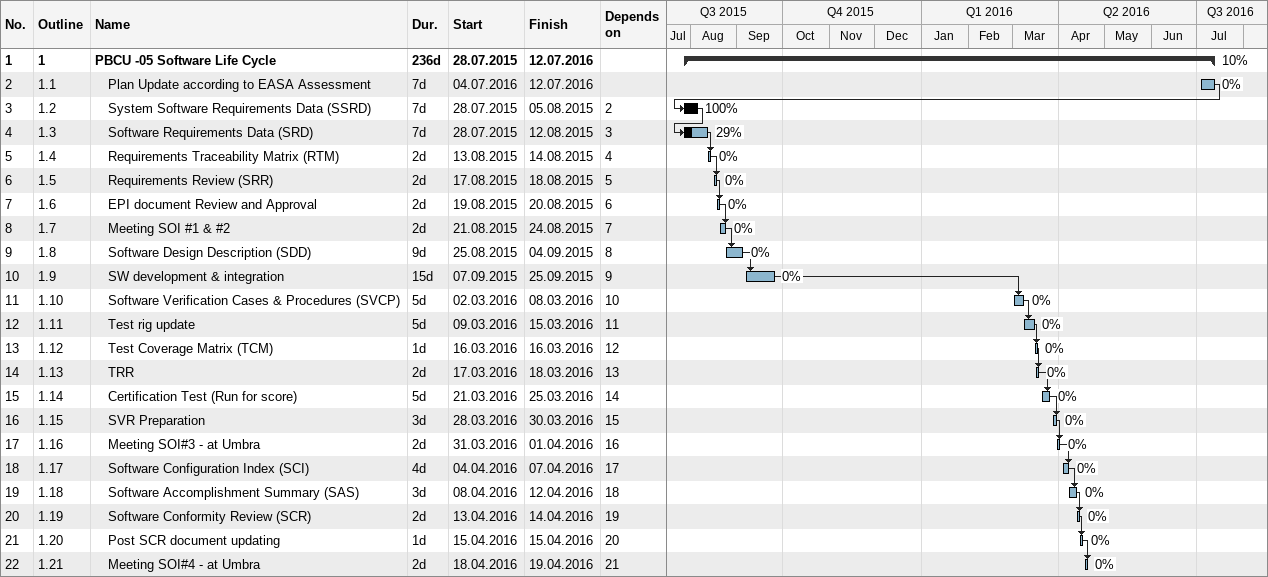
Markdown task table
| ID | WBS | Task | Duration | Start | Finish | Predecessors | % complete |
|---|---|---|---|---|---|---|---|
| 1 | 1 | **PBCU -05 Software Life Cycle** | 236d | 2015-07-28 | 2016-07-12 |  | 10 |
| 2 | 1.1 | Plan Update according to EASA Assessment | 7d | 2016-07-04 | 2016-07-12 |  | 0 |
| 3 | 1.2 | System Software Requirements Data (SSRD) | 7d | 2015-07-28 | 2015-08-05 | 2 | 100 |
| 4 | 1.3 | Software Requirements Data (SRD) | 7d | 2015-07-28 | 2015-08-12 | 3 | 29 |
| 5 | 1.4 | Requirements Traceability Matrix (RTM) | 2d | 2015-08-13 | 2015-08-14 | 4 | 0 |
| 6 | 1.5 | Requirements Review (SRR) | 2d | 2015-08-17 | 2015-08-18 | 5 | 0 |
| 7 | 1.6 | EPI document Review and Approval | 2d | 2015-08-19 | 2015-08-20 | 6 | 0 |
| 8 | 1.7 | Meeting SOI #1 & #2 | 2d | 2015-08-21 | 2015-08-24 | 7 | 0 |
| 9 | 1.8 | Software Design Description (SDD) | 9d | 2015-08-25 | 2015-09-04 | 8 | 0 |
| 10 | 1.9 | SW development & integration | 15d | 2015-09-07 | 2015-09-25 | 9 | 0 |
| 11 | 1.10 | Software Verification Cases & Procedures (SVCP) | 5d | 2016-03-02 | 2016-03-08 | 10 | 0 |
| 12 | 1.11 | Test rig update | 5d | 2016-03-09 | 2016-03-15 | 11 | 0 |
| 13 | 1.12 | Test Coverage Matrix (TCM) | 1d | 2016-03-16 | 2016-03-16 | 12 | 0 |
| 14 | 1.13 | TRR | 2d | 2016-03-17 | 2016-03-18 | 13 | 0 |
| 15 | 1.14 | Certification Test (Run for score) | 5d | 2016-03-21 | 2016-03-25 | 14 | 0 |
| 16 | 1.15 | SVR Preparation | 3d | 2016-03-28 | 2016-03-30 | 15 | 0 |
| 17 | 1.16 | Meeting SOI#3 - at Umbra | 2d | 2016-03-31 | 2016-04-01 | 16 | 0 |
| 18 | 1.17 | Software Configuration Index (SCI) | 4d | 2016-04-04 | 2016-04-07 | 17 | 0 |
| 19 | 1.18 | Software Accomplishment Summary (SAS) | 3d | 2016-04-08 | 2016-04-12 | 18 | 0 |
| 20 | 1.19 | Software Conformity Review (SCR) | 2d | 2016-04-13 | 2016-04-14 | 19 | 0 |
| 21 | 1.20 | Post SCR document updating | 1d | 2016-04-15 | 2016-04-15 | 20 | 0 |
| 22 | 1.21 | Meeting SOI#4 - at Umbra | 2d | 2016-04-18 | 2016-04-19 | 21 | 0 |
